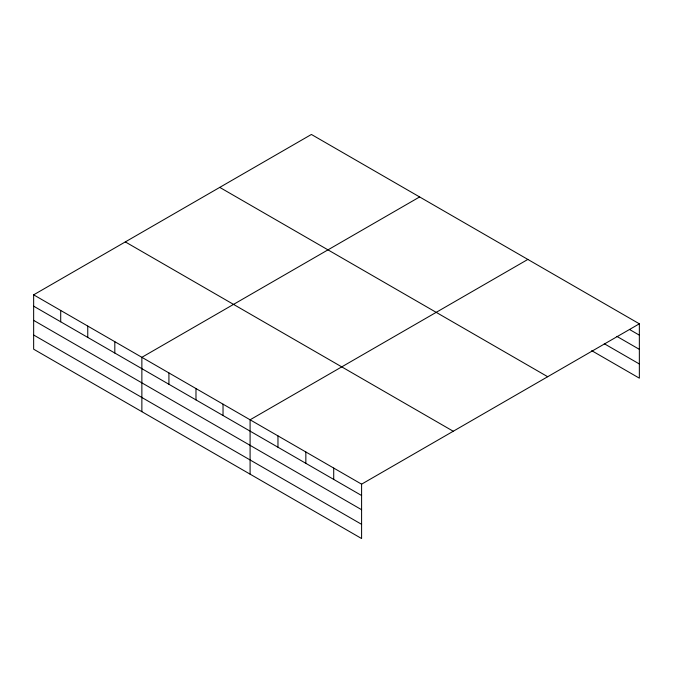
<?xml version="1.0" encoding="UTF-8"?>
<svg xmlns="http://www.w3.org/2000/svg" width="673" height="673" viewBox="0 0 673 673"><rect width="100%" height="100%" fill="white"/><g stroke="black" fill="none" stroke-linecap="round" stroke-linejoin="round"><path stroke-width="1.01" d="M591.693 350.658L639.35 378.167L639.35 323.806L311.406 134.465L33.65 294.833L33.65 349.194L361.594 538.535L361.594 484.165L33.65 294.833M419.632 196.945L141.868 357.313L141.868 411.674M527.851 259.433L250.095 419.792L250.095 474.162M361.594 484.165L639.35 323.806M629.457 329.442L639.35 335.154M616.872 336.374L639.35 349.346M604.278 343.726L639.35 363.975M219.751 187.388L547.687 376.72M125.313 241.91L453.249 431.25M33.65 306.181L361.594 495.513M33.65 320.373L361.594 509.713M33.65 335.003L361.594 524.334M333.715 468.072L333.715 479.42M305.845 451.978L305.845 463.327M277.966 435.885L277.966 447.234M223.032 404.17L223.032 415.519M195.978 388.548L195.978 399.905M168.923 372.935L168.923 384.283M114.814 341.691L114.814 353.039M87.759 326.069L87.759 337.425M60.705 310.455L60.705 321.803"/></g></svg>
